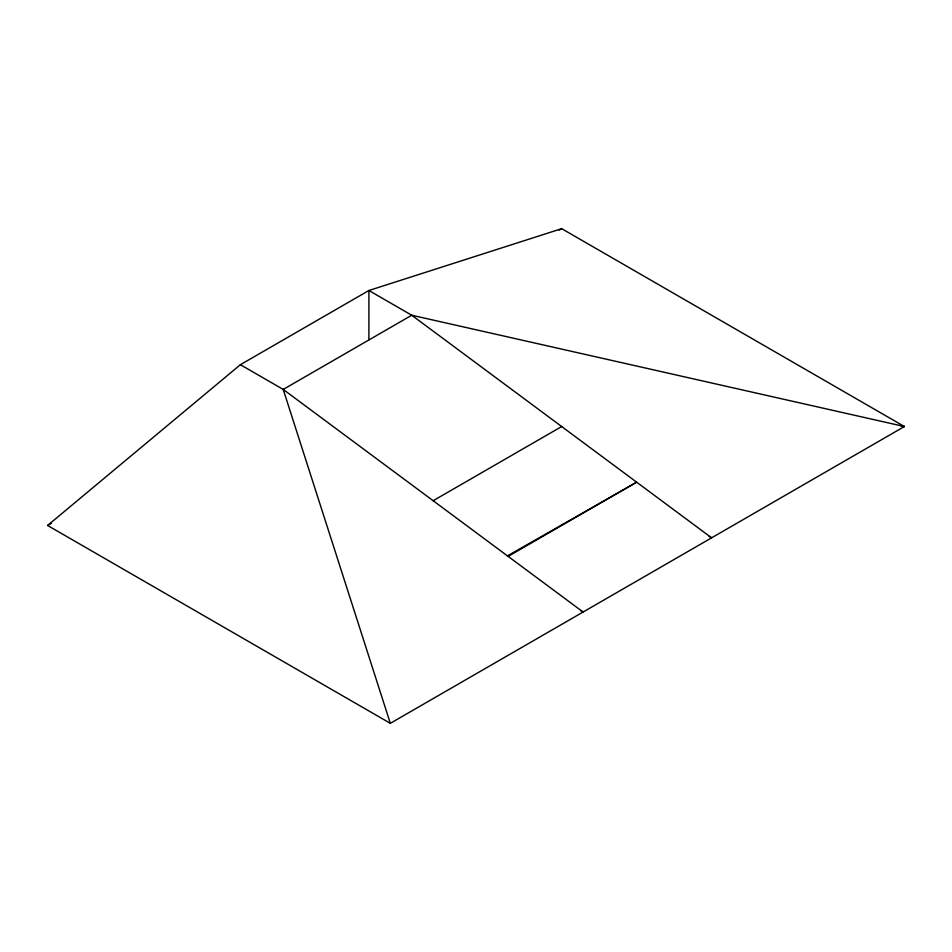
<?xml version="1.0" encoding="UTF-8"?>
<svg xmlns="http://www.w3.org/2000/svg" width="952" height="952" viewBox="0 0 952 952"><rect width="100%" height="100%" fill="white"/><g stroke="black" fill="none" stroke-linecap="round" stroke-linejoin="round"><path stroke-width="1.43" d="M47.6 525.468L240.38 364.699L368.9 290.503L561.68 228.67L904.4 426.532L390.32 723.33L47.6 525.468L51.456 523.243M282.792 389.677L411.74 315.231L904.4 426.532L901.449 426.246M559.11 230.146L561.68 228.67M433.16 500.728L561.68 426.532M508.13 556.385L636.65 482.188L507.368 555.944M901.449 426.163L904.4 426.532M709.073 536.369L711.62 537.832L411.74 315.231L368.9 290.503L368.9 339.971M240.38 364.699L283.22 389.428L583.1 612.029L580.53 610.553M283.22 389.428L390.32 723.33"/></g></svg>
